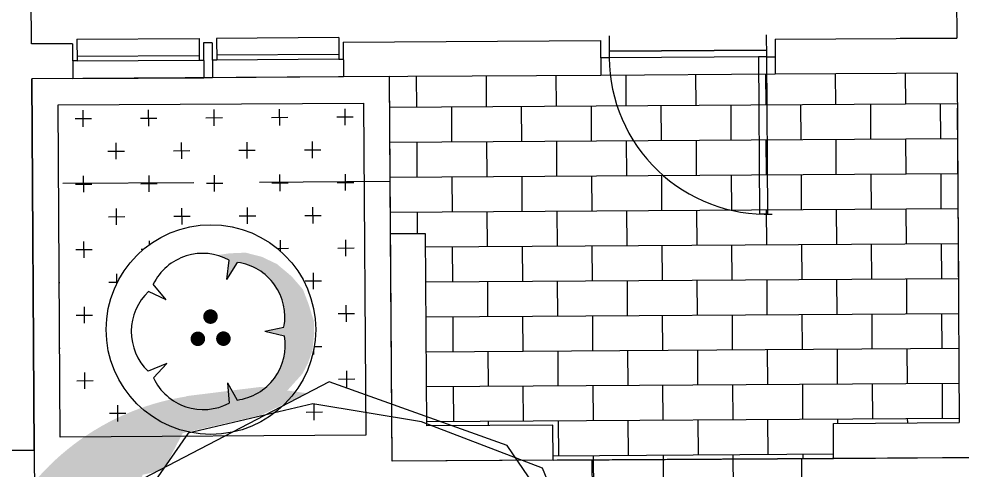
# Model space of a CAD drawing. Header units: feet. Extents: x 919634 to 928945, y 707022 to 708026.
# Drawn here: x 920269.36 to 920287.37, y 707115.3 to 707123.91 of the extents above; entities that cross this region are included whole.
import ezdxf

# ---------------------------------------------------------------- set-up
doc = ezdxf.new("R2010")
doc.units = ezdxf.units.FT
doc.header["$LTSCALE"] = 20
doc.header["$MEASUREMENT"] = 0
doc.linetypes.add('Site Plan$0$HIDDEN2', pattern=[0.1875, 0.125, -0.0625])
for name, color, linetype in [('-u-site-xref', 7, 'Continuous'), ('Site Plan$0$-u-site-bldg_interior', 252, 'Continuous'), ('Site Plan$0$A-SILL', 4, 'Continuous'), ('Site Plan$0$SP-BLDG-ROOF ABOVE', 4, 'Site Plan$0$HIDDEN2'), ('Site Plan$0$SP-LOT PAVERS', 254, 'Continuous'), ('x-Villa5-LP Block$0$LK-SHRB-035M', 253, 'Continuous'), ('x-Villa5-LP Block$0$LK-SHRB-TRNK', 253, 'Continuous'), ('x-Villa5-LP Block$0$LK-TREE-025M', 253, 'Continuous'), ('x-Villa5-LP Block$0$LK-TREE-050M', 253, 'Continuous'), ('x-Villa5-LP Block$0$LK-TREE-TRNK', 253, 'Continuous'), ('x-Villa5-LP Block$0$LP-PATT-SHAR', 253, 'Continuous'), ('x-Villa5-LP Block$0$LP-SHAR-BRDR-CONT', 253, 'Continuous'), ('x-Villa5-LP Block$0$LP-SHRB', 253, 'Continuous'), ('x-Villa5-LP Block$0$LP-TREE', 253, 'Continuous')]:
    doc.layers.add(name, color=color, linetype=linetype)
doc.layers.add('Site Plan$0$SP-SIDEWALK', color=2, linetype='Continuous', lineweight=25)
doc.layers.add('SP-BUILDING-FOOTPRINT', color=1, linetype='Continuous', lineweight=25)
for name, color, linetype, plot in [('x-Villa5-LP Block$0$LK-SHRB-SHAD', 253, 'Continuous', False), ('x-Villa5-LP Block$0$LK-TREE-SHAD', 253, 'Continuous', False), ('x-Villa5-LP Block$0$LK-TREE-SHAD-SM30', 253, 'Continuous', False), ('x-Villa5-LP Block$0$LK-TREE-SHAD-SM40', 253, 'Continuous', False), ('x-Villa5-LP Block$0$LK-TREE-SHAD-SM50', 253, 'Continuous', False)]:
    doc.layers.add(name, color=color, linetype=linetype, plot=plot)
doc.layers.get('-u-site-xref').off()

# ---------------------------------------------------------------- blocks, each defined once
blk = doc.blocks.new('Site Plan$0$DR1H902')
for p, q in [((-0.5, 0), (-0.5, 1)), ((-0.5, 1.000000000000057), (-0.4500000000000455, 1.000000000000057)), ((-0.4500000000000455, 0), (-0.4500000000000455, 1)), ((-0.5, -5.684341886080801e-14), (-0.4500000000000455, -5.684341886080801e-14))]:
    blk.add_line(p, q)
blk.add_arc((-0.5, 0), 1, 0, 91.70698490235472)
blk = doc.blocks.new('Site Plan$0$A$C4e4189c5')
at = {"layer": 'Site Plan$0$-u-site-bldg_interior'}
for p, q in [((-2.00000000005457, 5.5), (-38.00000000005457, 5.5)), ((-38.00000000004002, 4), (-40.00000000004002, 4)), ((-2.000000000040018, 4), (-38.00000000004002, 4)), ((-2.000000000040018, 4), (-4.001776687800884e-11, 4))]:
    blk.add_line(p, q, dxfattribs=at)
at = {"layer": 'Site Plan$0$-u-site-bldg_interior', "xscale": 35.99999999999999, "yscale": 35.99999999999999, "zscale": 95.99999999999997, "rotation": 179.9999999999935}
blk.add_blockref('Site Plan$0$DR1H902', (-20.00000000004002, 4), dxfattribs=at)
blk = doc.blocks.new('Site Plan')
at = {"layer": 'Site Plan$0$SP-LOT PAVERS'}
h = blk.add_hatch(dxfattribs=at)
h.set_pattern_fill('AR-B816', color=256, scale=0.08333333333333331, angle=0.3591501261498651)
h.set_pattern_definition([(0.3591501261498002, (920252.3939496306, 707105.4053169005), (-0.004178874107166311, 0.6666535692964085), []), (90.35915012614986, (920252.3939496306, 707105.4053169005), (-0.6708324434035743, 0.6624746951892417), [0.6666666666666665, -0.6666666666666665])])
h.paths.add_polyline_path([(920284.2981359038, 707115.5221816141), (920284.9126556064, 707115.5260336903), (920284.9084767317, 707116.1926872599), (920287.312404159, 707116.2077561211), (920287.2706153083, 707122.8742919106), (920276.437494987, 707122.8063712834), (920276.4562998336, 707119.806444048), (920277.1229537003, 707119.8106229238), (920277.1459372106, 707116.1440282905), (920279.5520288113, 707116.1590829545), (920279.5562075112, 707115.4924571475), (920280.2982143838, 707115.4971083687), (920280.3581086872, 707105.5806083945), (920284.3580302077, 707105.6056816397)])
at = {"layer": 'Site Plan$0$-u-site-bldg_interior'}
for p, q in [((920287.0381656279, 707159.9568787995, 0.00926596939151549), (920287.2664364344, 707123.5409454798, 0.00926596939151549)), ((920269.60011694, 707123.4302053164, 0.00926596939151549), (920269.3718460643, 707159.846137012, 0.00926596939151549)), ((920275.4658526721, 707123.5503092663, 0.00926596939151549), (920273.1325651794, 707123.5356832069, 0.00926596939151549)), ((920275.4658526721, 707123.5503092663, 0.00926596939151549), (920275.4684421248, 707123.1372152489, 0.00926596939151549)), ((920280.6281368259, 707123.582668705, 0.00926596939151549), (920280.6307486224, 707123.1660102244, 0.00926596939151549)), ((920283.6280778878, 707123.6014736388, 0.00926596939151549), (920283.630689684, 707123.1848151577, 0.00926596939151549)), ((920270.3831415653, 707123.4351136549, 0.00926596939151549), (920269.60011694, 707123.4302053164, 0.00926596939151549)), ((920270.3831415653, 707123.4351136549, 0.00926596939151549), (920270.3873204394, 707122.7684600858, 0.00926596939151549)), ((920270.4659509024, 707123.5189677101, 0.00926596939151549), (920272.7992383952, 707123.5335937694, 0.00926596939151549)), ((920270.4659509024, 707123.5189677101, 0.00926596939151549), (920270.468540355, 707123.105873693, 0.00926596939151549)), ((920272.7992383952, 707123.5335937694, 0.00926596939151549), (920272.8018278476, 707123.1204997525, 0.00926596939151549)), ((920273.0497558425, 707123.4518291514, 0.00926596939151549), (920272.8830924502, 707123.4507844328, 0.00926596939151549)), ((920272.8830924502, 707123.4507844328, 0.00926596939151549), (920272.8872713243, 707122.7841308636, 0.00926596939151549)), ((920273.0497558425, 707123.4518291514, 0.00926596939151549), (920273.0539347169, 707122.7851755822, 0.00926596939151549)), ((920273.1325651794, 707123.5356832069, 0.00926596939151549), (920273.1351546322, 707123.1225891892, 0.00926596939151549)), ((920275.5497067274, 707123.4674999291, 0.00926596939151549), (920280.4619957928, 707123.4982922747, 0.00926596939151549)), ((920275.5497067274, 707123.4674999291, 0.00926596939151549), (920275.5538856017, 707122.80084636, 0.00926596939151549)), ((920280.4619957928, 707123.4982922747, 0.00926596939151549), (920280.466174667, 707122.8316387214, 0.00926596939151549)), ((920283.7952636393, 707123.519186661, 0.00926596939151549), (920287.2664364344, 707123.5409454798, 0.00926596939151549)), ((920283.7952636393, 707123.519186661, 0.00926596939151549), (920283.7994425133, 707122.8525330916, 0.00926596939151549)), ((920287.2664365262, 707123.5409454807, 0.00926596939151549), (920286.1832050524, 707123.534155315, 0.00926596939151549)), ((920270.4679600433, 707123.1984505244, 0.00926596939151549), (920272.8012475361, 707123.213076584, 0.00926596939151549)), ((920275.4678618131, 707123.2297920805, 0.00926596939151549), (920273.1345743204, 707123.2151660214, 0.00926596939151549)), ((920283.629906145, 707123.309812702, 0.00926596939151549), (920280.6299650831, 707123.2910077686, 0.00926596939151549)), ((920270.468540355, 707123.105873693, 0.00926596939151549), (920270.3852086586, 707123.1053513337, 0.00926596939151549)), ((920270.468540355, 707123.105873693, 0.00926596939151549), (920272.8018278476, 707123.1204997525, 0.00926596939151549)), ((920272.8018278476, 707123.1204997525, 0.00926596939151549), (920272.8851595436, 707123.1210221117, 0.00926596939151549)), ((920273.1351546322, 707123.1225891892, 0.00926596939151549), (920273.0518229363, 707123.1220668298, 0.00926596939151549)), ((920275.4684421248, 707123.1372152489, 0.00926596939151549), (920273.1351546322, 707123.1225891892, 0.00926596939151549)), ((920275.4684421248, 707123.1372152489, 0.00926596939151549), (920275.5517738214, 707123.1377376082, 0.00926596939151549)), ((920280.6307486224, 707123.1660102244, 0.00926596939151549), (920280.4640852298, 707123.1649655058, 0.00926596939151549)), ((920283.630689684, 707123.1848151577, 0.00926596939151549), (920280.6307486224, 707123.1660102244, 0.00926596939151549)), ((920283.630689684, 707123.1848151577, 0.00926596939151549), (920283.7973530762, 707123.1858598759, 0.00926596939151549)), ((920280.466174667, 707122.8316387214, 0.00926596939151549), (920275.5538856017, 707122.80084636, 0.00926596939151549)), ((920283.7994425133, 707122.8525330916, 0.00926596939151549), (920280.466174667, 707122.8316387214, 0.00926596939151549)), ((920287.2706153081, 707122.8742919106, 0.00926596939151549), (920283.7994425133, 707122.8525330916, 0.00926596939151549)), ((920287.2706153081, 707122.8742919106, 0.00926596939151549), (920287.3124041588, 707116.2077561211, 0.00926596939151549)), ((920270.3873204394, 707122.7684600858, 0.00926596939151549), (920269.6042958142, 707122.7635517473, 0.00926596939151549)), ((920269.6486964875, 707115.6803359082, 0.00926596939151549), (920269.6042958142, 707122.7635517473, 0.00926596939151549)), ((920270.3873204394, 707122.7684600858, 0.00926596939151549), (920272.8872713243, 707122.7841308636, 0.00926596939151549)), ((920273.0539347169, 707122.7851755822, 0.00926596939151549), (920272.8872713243, 707122.7841308636, 0.00926596939151549)), ((920275.5538856017, 707122.80084636, 0.00926596939151549), (920273.0539347169, 707122.7851755822, 0.00926596939151549)), ((920287.2747965432, 707122.2076298668, 0.00926596939151549), (920287.2956909997, 707118.874348306, 0.00926596939151549)), ((920277.1229534033, 707119.8106229219, 0.00926596939151549), (920276.4562998335, 707119.806444048, 0.00926596939151549)), ((920276.4834625154, 707115.4731958472, 0.00926596939151549), (920276.4562998335, 707119.806444048, 0.00926596939151549)), ((920277.1459372105, 707116.1440282905, 0.00926596939151549), (920277.1229534033, 707119.8106229219, 0.00926596939151549)), ((920284.9084767316, 707116.1926872599, 0.00926596939151549), (920287.3124041588, 707116.2077561211, 0.00926596939151549)), ((920284.9126556063, 707115.5260336905, 0.00926596939151549), (920284.9084767316, 707116.1926872599, 0.00926596939151549)), ((920279.5520286368, 707116.1591107165, 0.00926596939151549), (920277.1459372105, 707116.1440282905, 0.00926596939151549)), ((920279.556207511, 707115.4924571476, 0.00926596939151549), (920279.5520286368, 707116.1591107165, 0.00926596939151549)), ((920268.9820429181, 707115.6761570344, 0.00926596939151549), (920269.6486964875, 707115.6803359082, 0.00926596939151549)), ((920279.556207511, 707115.4924571476, 0.00926596939151549), (920276.4834625154, 707115.4731958472, 0.00926596939151549)), ((920284.9126556063, 707115.5260336905, 0.00926596939151549), (920287.316609178, 707115.5411027155, 0.00926596939151549)), ((920287.3166118539, 707115.5411027324, 0.00926596939151549), (920288.0433228178, 707115.5456580722, 0.00926596939151549))]:
    blk.add_line(p, q, dxfattribs=at)
at = {"layer": 'Site Plan$0$A-SILL'}
for p, q in [((920276.4562998335, 707119.806444048, 0.00926596939151549), (920276.4374949868, 707122.8063712835, 0.00926596939151549)), ((920279.556207511, 707115.4924571476, 0.00926596939151549), (920284.9126556063, 707115.5260336905, 0.00926596939151549))]:
    blk.add_line(p, q, dxfattribs=at)
at = {"layer": 'Site Plan$0$SP-BLDG-ROOF ABOVE'}
for p, q in [((920276.4500350446, 707120.8063973204, 0.00926596939151549), (920269.6168325248, 707120.7635769624, 0.00926596939151549)), ((920269.6168363646, 707120.7635769864, 0.00926596939151549), (920269.6590796068, 707114.0240278109, -0.1329643277562465))]:
    blk.add_line(p, q, dxfattribs=at)
at = {"layer": 'Site Plan$0$SP-SIDEWALK'}
for p, q in [((920280.2982116226, 707115.4975654852, 0.00926596939151549), (920280.3579950026, 707105.5994307366, 0.00926596939151549)), ((920284.2981386647, 707115.5217244976, 0.00926596939151549), (920284.3579220449, 707105.6235897494, 0.00926596939151549))]:
    blk.add_line(p, q, dxfattribs=at)
at = {"layer": 'Site Plan$0$-u-site-bldg_interior', "xscale": 0.08333333333333334, "yscale": 0.08333333333333334, "zscale": 0.08333333333333334, "rotation": 0.3591501261498651}
blk.add_blockref('Site Plan$0$A$C4e4189c5', (920283.7994371181, 707122.850892176, 0.09460621738731356), dxfattribs=at)
blk = doc.blocks.new('x-Villa5-LP Block$0$TREE-SIMP-007')
at = {"layer": 'x-Villa5-LP Block$0$LK-TREE-SHAD'}
blk.add_hatch(color=256, dxfattribs=at).paths.add_polyline_path([(0.04464626990468901, 0.4933402276700676), (0.118561608062322, 0.5128946276079205), (0.2185647204215968, 0.5107219136258578), (0.3620474371299451, 0.4759585417142773), (0.4816163718603264, 0.41077721549496), (0.5968373469838184, 0.2934508262281241), (0.6685787094780835, 0.09573413876823622), (0.6707526934215764, -0.07591002234803312), (0.6294470564557457, -0.2193089379584805), (0.5555317182981128, -0.3344626184234016), (0.4359627835677315, -0.4300618937703149), (0.3011759860731615, -0.4952432199896393), (0.1533453014777422, -0.5126249059454295), (0.06203811661239911, -0.4995886427736238), (0.1533453014777422, -0.4561344252940742), (0.3098719052869399, -0.4213710533824937), (0.3490035583092777, -0.3474988815952074), (0.3903091869949833, -0.3388080360272383), (0.4185709368600214, -0.2627631554380301), (0.4968342429046686, -0.1519549029372413), (0.4816163718603264, -0.05418291360825833), (0.5142260813322537, 0.019689258179028), (0.4794423961969585, 0.1239793790939174), (0.4598765655457271, 0.3325596261038299), (0.3924831709385046, 0.3564594436455195), (0.1837810270061482, 0.4868220960841683)])
at = {"layer": 'x-Villa5-LP Block$0$LK-TREE-SHAD-SM30'}
h = blk.add_hatch(color=256, dxfattribs=at)
edge = h.paths.add_edge_path()
edge.add_arc((0.2278096112222272, 2.131628207280301e-14), 0.4999999999999998, 268.9557401733575, 451.0442598266425)
edge.add_arc((0.2095848480200289, 2.131628207280301e-14), 0.4999999999999998, -88.95574017335753, 88.95574017335753, ccw=False)
at = {"layer": 'x-Villa5-LP Block$0$LK-TREE-SHAD-SM40'}
h = blk.add_hatch(color=256, dxfattribs=at)
edge = h.paths.add_edge_path()
edge.add_arc((0.2095848480200289, 2.131628207280301e-14), 0.4999999999999998, 271.0442598266425, 448.9557401733575)
edge.add_arc((0.2095848480200289, 2.842170943040401e-14), 0.4999999999999953, 88.95574017335763, 91.3924069492444)
edge.add_arc((0.185285154257798, 2.131628207280301e-14), 0.4999999999999998, -88.60759305075572, 88.60759305075572, ccw=False)
edge.add_arc((0.2095848480200289, 2.131628207280301e-14), 0.499999999999998, 268.6075930507556, 271.0442598266424)
at = {"layer": 'x-Villa5-LP Block$0$LK-TREE-SHAD-SM50'}
h = blk.add_hatch(color=256, dxfattribs=at)
edge = h.paths.add_edge_path()
edge.add_arc((0.185285154257798, 2.131628207280301e-14), 0.4999999999999998, 271.3924069492443, 448.6075930507557)
edge.add_arc((0.185285154257798, 2.131628207280301e-14), 0.499999999999998, 88.60759305075557, 95.22189701548905)
edge.add_arc((0.1590897602023347, -0.001406959955225773), 0.4997050858628154, -86.06592945530508, 92.2147573101438, ccw=False)
edge.add_arc((0.1852851542577696, 4.263256414560601e-14), 0.5000000000000203, 270.9269308393521, 271.3924069492468)
at = {"layer": 'x-Villa5-LP Block$0$LK-TREE-025M'}
blk.add_lwpolyline([(-0.0995639653173157, 0.5008954739388543), (-0.3296293215514368, 0.3388508305590534), (-0.4764329265077549, 0.2162224539657984), (-0.5027261094850246, -0.114436205212634), (-0.408508870483189, -0.3465542038794212), (-0.1674880213418817, -0.4407152817027296), (0.04943073822045108, -0.4779417523040692), (0.2992159765043425, -0.4210071483094566), (0.481077158763668, -0.1626116406032168), (0.481077158763668, -0.00275679018125885), (0.4591661729492955, 0.3235222830814806), (0.1787055545252656, 0.4417710769863987), (-0.02287551496701212, 0.524983190020464)], close=True, dxfattribs=at)
at = {"layer": 'x-Villa5-LP Block$0$LK-TREE-050M'}
blk.add_lwpolyline([(-0.003155627734059863, 0.4987056809810113), (-0.3274382229700166, 0.4198731506352757), (-0.5136816023922108, 0.07607573693711345), (-0.43261095487901, -0.2523931292834689), (-0.3383937158772028, -0.3925398463121539), (0.0165642594988924, -0.5217376017789519), (0.3890510183432809, -0.3312256564018483), (0.5073703417409092, 0.02133092590035091), (0.3934332155061497, 0.3519895850787833), (0.1830877516881344, 0.4833771335034314)], close=True, dxfattribs=at)
at = {"layer": 'x-Villa5-LP Block$0$LK-TREE-TRNK', "const_width": 0.03749999999999999}
blk.add_lwpolyline([(-0.01874999999998295, 2.131628207280301e-14, 1), (0.01875000000001137, 2.131628207280301e-14, 1)], format="xyb", close=True, dxfattribs=at)
blk = doc.blocks.new('x-Villa5-LP Block$0$SHRUB-LRG-421')
at = {"layer": 'x-Villa5-LP Block$0$LK-SHRB-SHAD'}
blk.add_hatch(color=256, dxfattribs=at).paths.add_polyline_path([(0.04890674199781841, 0.4855210793319458), (0.1251363003899257, 0.4961515451490079), (0.2279575585463363, 0.4996950395267881), (0.3307788259290732, 0.4731188634399501), (0.4300545247320002, 0.4252817499469046), (0.5240118891178724, 0.3455532274584883), (0.5966958789301486, 0.2605094662894487), (0.6303787066277664, 0.1719222222868169), (0.665834318615282, 0.05675879642525672), (0.667607102905194, -0.02474147036599916), (0.6551976405548317, -0.1345896575469361), (0.6250603722107044, -0.2178616744131325), (0.5896047602231818, -0.2834162367067066), (0.4956474050636501, -0.3861774409041772), (0.4282817496684288, -0.4393297930778495), (0.3591433099832955, -0.4800799235874322), (0.2545492675369729, -0.5101995882799528), (0.1588191280875293, -0.5137430826577329), (0.1020901507527654, -0.5084278439771097), (0.03472450458387755, -0.5013408667657373), (0.1198179567465303, -0.4729929463760598), (0.1074084943961608, -0.3471990546974375), (0.1712285904378987, -0.4570472418783744), (0.3095054605818319, -0.4109818726881684), (0.4123267187382424, -0.309992407021447), (0.4726012554264969, -0.1930572426291377), (0.4814651584233758, -0.09738301564303953), (0.4761468147799803, -0.03360019765230859), (0.3538249663399, -0.007024021565474214), (0.4796923741334638, 0.01778041021852061), (0.4779195990698923, 0.1453460461999825), (0.4247361810886048, 0.2799986593928168), (0.3644616536266909, 0.3526402046698607), (0.2598676111803684, 0.4199665112662778), (0.1747741497913893, 0.4359122215360571), (0.1091812786860658, 0.3313792672636495), (0.1251363003899257, 0.4554014146394252), (0.0666345479915833, 0.4784340963484794)])
at = {"layer": 'x-Villa5-LP Block$0$LK-SHRB-035M'}
for p, q in [((0.1070605847806689, 0.3273411572877905), (0.1226090518030247, 0.4520215615394463)), ((0.1070605847806689, 0.3273411572877905), (0.1765469323739666, 0.4376839616435433)), ((-0.2847589954806651, 0.2000312582911725), (-0.3985323658521303, 0.2533470929504844)), ((-0.2847589954806651, 0.2000312582911725), (-0.3682287763061147, 0.3002145037162407)), ((0.3492184028398952, -0.005960485389671533), (0.4726012543041307, 0.01778040750961551)), ((0.3492184028398952, -0.005960485389671533), (0.4756331082320884, -0.0379481273089084)), ((-0.2847589954806651, -0.2119522290705191), (-0.4058325046575888, -0.2603783826503054)), ((-0.2847589954806651, -0.2119522290705191), (-0.3706232724072152, -0.3036816353641498)), ((0.1070605847806689, -0.3392621280671371), (0.1677669135920894, -0.4492698535837576)), ((0.1070605847806689, -0.3392621280671371), (0.1157028217975551, -0.4693743823489385))]:
    blk.add_line(p, q, dxfattribs=at)
for centre, start, end in [((-0.05022857247180212, 0.1414409158475465), 60.90413336494095, 153.4676079125364), ((0.1238117442153808, 0.08618405869442114), 348.9041333649409, 81.46760791253651), ((-0.1565623821000059, -0.00700595351980482), 132.904133364941, 225.4676079125363), ((0.1250407657126544, -0.09641342650505891), 276.9041333649411, 9.467607912536403), ((-0.04823997391631707, -0.1540080214654722), 204.904133364941, 297.4676079125363)]:
    blk.add_arc(centre, 0.3554337938960817, start, end, dxfattribs=at)
at = {"layer": 'x-Villa5-LP Block$0$LK-SHRB-TRNK', "const_width": 0.04687499999999999}
for points in [[(-0.02397241328819177, 0.08914721400351056, 1), (0.02290258671183665, 0.08914721400351056, 1)], [(-0.1062937164925586, -0.0534374656917862, 1), (-0.05941871649256569, -0.0534374656917862, 1)], [(0.05834888991621057, -0.0534374656917862, 1), (0.1052238899162035, -0.0534374656917862, 1)]]:
    blk.add_lwpolyline(points, format="xyb", close=True, dxfattribs=at)
blk = doc.blocks.new('x-Villa5-LP Block', base_point=(60.56777102686465, 154.948772139498, 6.35512269888012e-07))
at = {"layer": 'x-Villa5-LP Block$0$LP-PATT-SHAR'}
h = blk.add_hatch(dxfattribs=at)
h.set_pattern_fill('CROSS', color=256, scale=2.5)
h.set_pattern_definition([(0, (80.06776474532671, 165.3670401013223), (0.625, 0.625), [0.3125, -0.9375]), (90, (80.22401474532671, 165.2107901013223), (-0.6249999999999999, 0.625), [0.3125, -0.9375])])
h.paths.add_polyline_path([(80.06776474532671, 171.7003735320177), (85.90109807881527, 171.7003735320177), (85.90109807881527, 165.3670401013223), (80.06776474532671, 165.3670401013223)])
edge = h.paths.add_edge_path(flags=16)
edge.add_arc((82.95829079536406, 167.3982354560358), 2, 0, 360)
at = {"layer": 'x-Villa5-LP Block$0$LP-SHAR-BRDR-CONT'}
blk.add_lwpolyline([(80.06776474532671, 171.7003735320177), (85.90109807881527, 171.7003735320177), (85.90109807881527, 165.3670401013223), (80.06776474532671, 165.3670401013223)], close=True, dxfattribs=at)
at = {"layer": 'x-Villa5-LP Block$0$LP-TREE'}
blk.add_circle((82.95829079536406, 167.3982354560358), 2, dxfattribs=at)
at = {"layer": 'x-Villa5-LP Block$0$LP-SHRB', "xscale": 2.960220199269134, "yscale": 2.960220199269134, "zscale": 3.319641774876093}
blk.add_blockref('x-Villa5-LP Block$0$SHRUB-LRG-421', (82.95344675911863, 167.38184487904), dxfattribs=at)
at = {"layer": 'x-Villa5-LP Block$0$LP-TREE', "xscale": 9.553646090099173, "yscale": 9.553646090099173, "zscale": 9.733612224634927, "rotation": 180.0002388827152}
blk.add_blockref('x-Villa5-LP Block$0$TREE-SIMP-007', (85.36810031594034, 161.4016554012198), dxfattribs=at)

msp = doc.modelspace()

# ---------------------------------------------------------------- block references
at = {"layer": '-u-site-xref'}
msp.add_blockref('Site Plan', (0, 0), dxfattribs=at)

# ---------------------------------------------------------------- next in the draw order: linework, layer by layer
at = {"layer": 'SP-BUILDING-FOOTPRINT', "elevation": 0.00926596939151549}
msp.add_lwpolyline([(920288.0433228168, 707115.5456580722), (920276.4834651646, 707115.4727755894), (920276.4374949868, 707122.8063712835), (920269.6042958142, 707122.7635517473), (920269.648696485, 707115.6803359082), (920257.8881488192, 707115.6066156878), (920257.8923276933, 707114.9399621183), (920251.3199132498, 707114.8979429294), (920251.257225159, 707124.8985408036), (920250.5905822244, 707124.8948604907), (920250.3806665917, 707158.3937308626), (920268.7135502535, 707158.5086493376), (920268.7010131851, 707160.5086172114), (920287.7006453075, 707160.6277112741)], dxfattribs=at)

# ---------------------------------------------------------------- next in the draw order: block references
at = {"layer": '-u-site-xref', "extrusion": (9.720214955475707e-05, 3.025696142245676e-07, 0.9999999952758253), "rotation": 0.3585587429245621}
msp.add_blockref('x-Villa5-LP Block', (920250.7084614926, 707105.3931642827, 89.67356198926646), dxfattribs=at)

doc.saveas('drawing.dxf')
